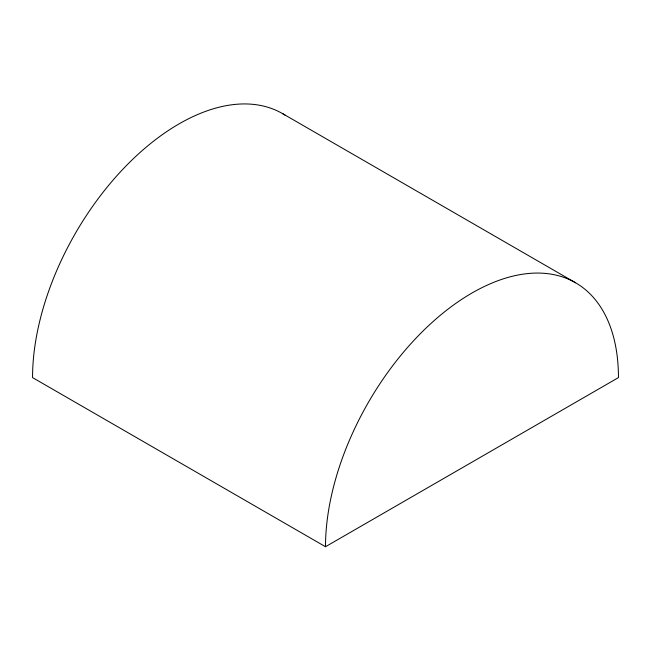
<?xml version="1.0" encoding="UTF-8"?>
<svg xmlns="http://www.w3.org/2000/svg" width="651" height="651" viewBox="0 0 651 651"><rect width="100%" height="100%" fill="white"/><g stroke="black" fill="none" stroke-linecap="round" stroke-linejoin="round"><path stroke-width="0.98" d="M325.5 546.726L618.45 377.596A207.148 119.597 -60 0 0 471.975 293.023A207.148 119.597 -60 0 0 325.5 546.726L32.55 377.596A207.148 119.597 -60 0 1 124.626 167.405A207.148 119.597 -60 0 1 285.089 115.146M282.599 113.632L575.549 282.77"/></g></svg>
